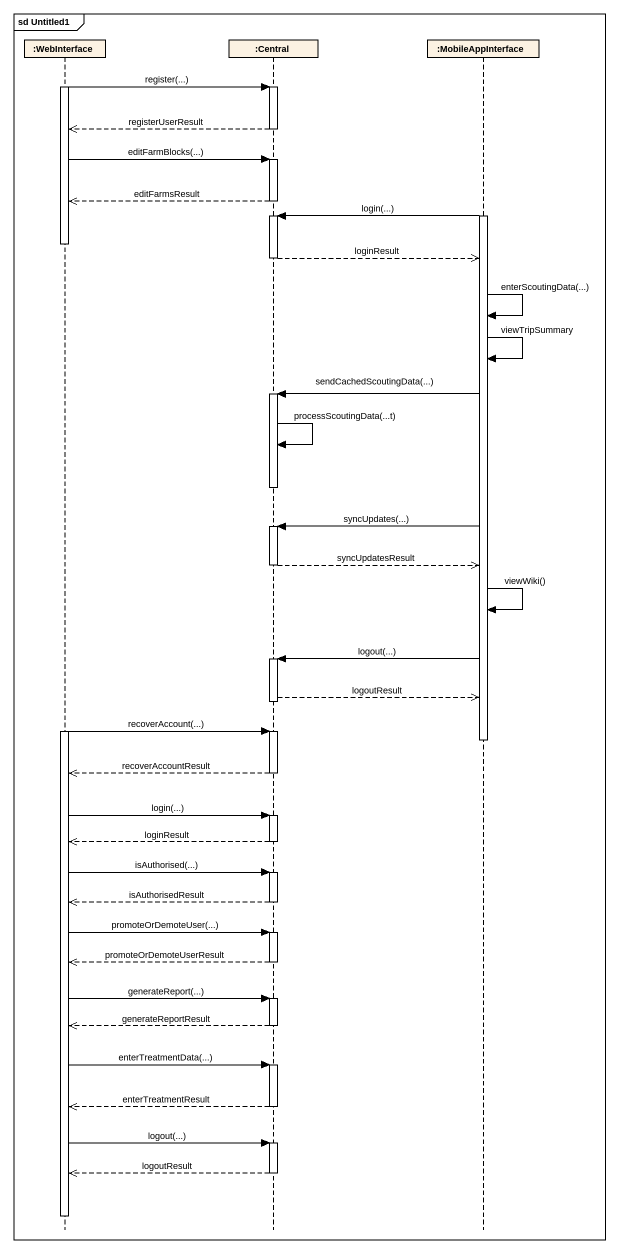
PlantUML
@startuml
mainframe sd Untitled1
hide footbox
participant ":WebInterface" as WebInterface
participant ":Central" as Central
participant ":MobileAppInterface" as MobileAppInterface

activate WebInterface
WebInterface -> Central : register(...)
activate Central
Central -->> WebInterface : registerUserResult
deactivate Central
WebInterface -> Central : editFarmBlocks(...)
activate Central
Central -->> WebInterface : editFarmsResult
deactivate Central
activate MobileAppInterface
MobileAppInterface -> Central : login(...)
activate Central
deactivate WebInterface
Central -->> MobileAppInterface : loginResult
deactivate Central
MobileAppInterface -> MobileAppInterface : enterScoutingData(...)
MobileAppInterface -> MobileAppInterface : viewTripSummary
MobileAppInterface -> Central : sendCachedScoutingData(...)
activate Central
Central -> Central : processScoutingData(...t)
deactivate Central
MobileAppInterface -> Central : syncUpdates(...)
activate Central
Central -->> MobileAppInterface : syncUpdatesResult
deactivate Central
MobileAppInterface -> MobileAppInterface : viewWiki()
MobileAppInterface -> Central : logout(...)
activate Central
Central -->> MobileAppInterface : logoutResult
deactivate Central
activate WebInterface
WebInterface -> Central : recoverAccount(...)
activate Central
deactivate MobileAppInterface
Central -->> WebInterface : recoverAccountResult
deactivate Central
WebInterface -> Central : login(...)
activate Central
Central -->> WebInterface : loginResult
deactivate Central
WebInterface -> Central : isAuthorised(...)
activate Central
Central -->> WebInterface : isAuthorisedResult
deactivate Central
WebInterface -> Central : promoteOrDemoteUser(...)
activate Central
Central -->> WebInterface : promoteOrDemoteUserResult
deactivate Central
WebInterface -> Central : generateReport(...)
activate Central
Central -->> WebInterface : generateReportResult
deactivate Central
WebInterface -> Central : enterTreatmentData(...)
activate Central
Central -->> WebInterface : enterTreatmentResult
deactivate Central
WebInterface -> Central : logout(...)
activate Central
Central -->> WebInterface : logoutResult
deactivate Central
deactivate WebInterface
@enduml
